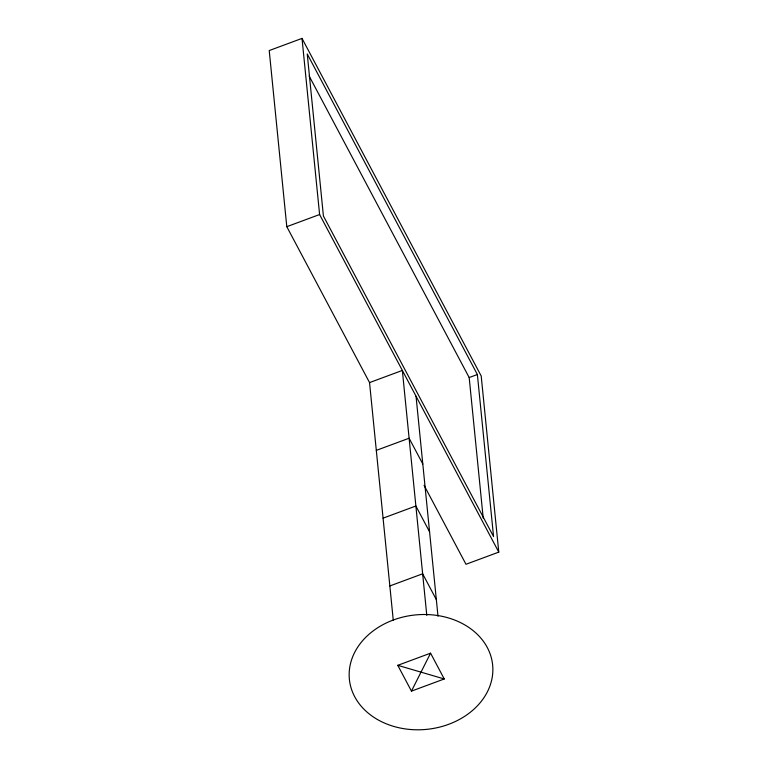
<?xml version="1.0" encoding="UTF-8"?>
<svg xmlns="http://www.w3.org/2000/svg" width="768" height="768" viewBox="0 0 768 768"><rect width="100%" height="100%" fill="white"/><g stroke="black" fill="none" stroke-linecap="round" stroke-linejoin="round"><path stroke-width="1.15" d="M411.456 691.123L430.57 653.174L444.259 678.97L411.456 691.123L397.766 665.328L430.57 653.174M424.051 485.28L465.984 564.278L498.778 552.125L481.2 375.994L302.016 38.4L269.222 50.554L286.8 226.685L369.542 382.589L393.283 620.438M286.8 226.685L319.603 214.531L302.016 38.4M369.542 382.589L402.346 370.435L426.797 615.427M483.216 518.17L469.181 377.549L477.379 374.515L307.238 53.952L323.414 216.01L493.555 536.573L477.379 374.515M376.31 450.374L409.114 438.221L422.803 464.016M383.078 518.16L415.872 506.006L429.571 531.811M389.846 585.955L422.64 573.802L436.33 599.597M397.766 665.328L444.259 678.97M309.149 76.032L469.181 377.549M319.603 214.531L498.778 552.125M416.035 396.23L438 616.243M377.424 719.501A71.981 57.485 -5.7 0 0 492.278 676.954A71.981 57.485 -5.7 0 0 393.331 619.997A71.981 57.485 -5.7 0 0 377.424 719.501"/></g></svg>
